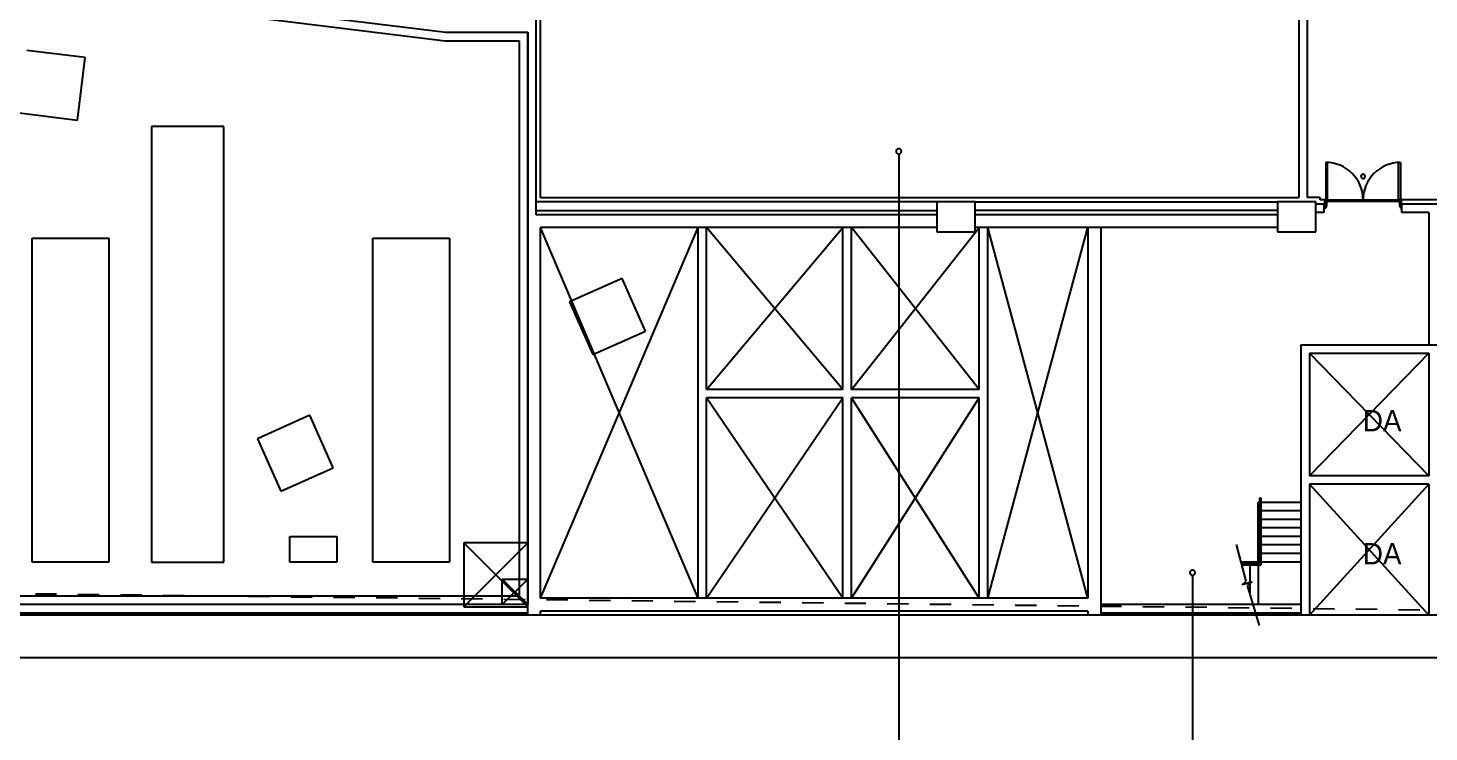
# Model space of a CAD drawing. Header units: millimetres. Extents: x -7718 to 421089, y 87466 to 341395.
# Drawn here: x 101672 to 134560, y 148122 to 164639 of the extents above; entities that cross this region are included whole.
import ezdxf
from ezdxf.enums import TextEntityAlignment as Align

# ---------------------------------------------------------------- set-up
doc = ezdxf.new("R2010")
doc.units = ezdxf.units.MM
doc.header["$LTSCALE"] = 200
doc.header["$MEASUREMENT"] = 0
doc.linetypes.add('HIDDEN', pattern=[2, 1, -1])
doc.layers.add('e-plan', color=9, linetype='CONTINUOUS')
doc.layers.add('e-room-box', color=7, linetype='CONTINUOUS')
doc.styles.add('kiahn', font='HY울릉도L.TTF')

msp = doc.modelspace()

# ---------------------------------------------------------------- linework, layer by layer
at = {"layer": 'e-plan'}
for p, q in [((113603, 160259), (113603, 171159)), ((113703, 160659), (113703, 170959)), ((131703, 168759), (131703, 160659)), ((131503, 168609), (131503, 160659)), ((104202, 165231), (111467, 164339)), ((104425, 165405), (111480, 164539)), ((104425, 165405), (111480, 164539)), ((111480, 164539), (113403, 164539)), ((111480, 164539), (113403, 164539)), ((113403, 150859), (113403, 164539)), ((113403, 164539), (113403, 151109)), ((103017, 163946), (101647, 164114)), ((111467, 164339), (113203, 164339)), ((113203, 164339), (113203, 151309)), ((102837, 162477), (103017, 163946)), ((101467, 162645), (102837, 162477)), ((106268, 162325), (104568, 162325)), ((104568, 162325), (104568, 152109)), ((106268, 152109), (106268, 162325)), ((132138, 161484), (132138, 160609)), ((132178, 161484), (132138, 161484)), ((132178, 160609), (132178, 161484)), ((133848, 160609), (133848, 161484)), ((133848, 161484), (133888, 161484)), ((133888, 161484), (133888, 160609)), ((113403, 150859), (113403, 160559)), ((123003, 160559), (113603, 160559)), ((113703, 160659), (131503, 160659)), ((123903, 160559), (123003, 160559)), ((123003, 160559), (123003, 159859)), ((123903, 160559), (131003, 160559)), ((123903, 159859), (123903, 160559)), ((131903, 160559), (131003, 160559)), ((131003, 160559), (131003, 159859)), ((132003, 160659), (131703, 160659)), ((131903, 159859), (131903, 160559)), ((132103, 160509), (131903, 160509)), ((132003, 160609), (132003, 160659)), ((132113, 160609), (132003, 160609)), ((132103, 160309), (132103, 160509)), ((132113, 160409), (132113, 160609)), ((132113, 160609), (132138, 160609)), ((132138, 160609), (133888, 160609)), ((132138, 160609), (132138, 160569)), ((132138, 160609), (132178, 160609)), ((132138, 160569), (132158, 160569)), ((133868, 160569), (132158, 160569)), ((132158, 160569), (132158, 160449)), ((133888, 160609), (133848, 160609)), ((133888, 160569), (133868, 160569)), ((133868, 160569), (133868, 160449)), ((133913, 160609), (133888, 160609)), ((133888, 160609), (133888, 160569)), ((139813, 160609), (133913, 160609)), ((133913, 160409), (133913, 160609)), ((139103, 160509), (133913, 160509)), ((133923, 160309), (133923, 160509)), ((113603, 160359), (123003, 160359)), ((123003, 160258), (113603, 160259)), ((131003, 160359), (123903, 160359)), ((131003, 160257), (123903, 160258)), ((132103, 160309), (131903, 160309)), ((132138, 160409), (132113, 160409)), ((132158, 160449), (132138, 160449)), ((132138, 160449), (132138, 160409)), ((133868, 160449), (133888, 160449)), ((133888, 160449), (133888, 160409)), ((133888, 160409), (133913, 160409)), ((134553, 160309), (133923, 160309)), ((134553, 160309), (134553, 157209)), ((134553, 160309), (134553, 157209)), ((113703, 151259), (113703, 159959)), ((123003, 159959), (113703, 159959)), ((113703, 151259), (117403, 159959)), ((117403, 151259), (113703, 159959)), ((117403, 151259), (117403, 159959)), ((117603, 156159), (117603, 159959)), ((117603, 156159), (120803, 159959)), ((120803, 156159), (117603, 159959)), ((120803, 156159), (120803, 159959)), ((121003, 156159), (121003, 159959)), ((121003, 156159), (124003, 159959)), ((124003, 156159), (121003, 159959)), ((123003, 159859), (123903, 159859)), ((131003, 159959), (123903, 159959)), ((124003, 156159), (124003, 159959)), ((124203, 151259), (124203, 159959)), ((124203, 151259), (126553, 159959)), ((126553, 151259), (124203, 159959)), ((126553, 159959), (126553, 151259)), ((126853, 159959), (126853, 150859)), ((131003, 159859), (131903, 159859)), ((101768, 159709), (103568, 159709)), ((101768, 152109), (101768, 159709)), ((103568, 159709), (103568, 152109)), ((109768, 159709), (111568, 159709)), ((109768, 152109), (109768, 159709)), ((111568, 159709), (111568, 152109)), ((115618, 158761), (114385, 158211)), ((116167, 157527), (115618, 158761)), ((114385, 158211), (114934, 156978)), ((114934, 156978), (116167, 157527)), ((131553, 157209), (131553, 150859)), ((131553, 157209), (134753, 157209)), ((131553, 157209), (131553, 150859)), ((131553, 157209), (134753, 157209)), ((131753, 157009), (131753, 154134)), ((131753, 157009), (134553, 157009)), ((131753, 157009), (134553, 154134)), ((134553, 157009), (131753, 154134)), ((131753, 157009), (131753, 154134)), ((131753, 157009), (134553, 157009)), ((131753, 157009), (134553, 154134)), ((134553, 157009), (131753, 154134)), ((134553, 157009), (134553, 154134)), ((134553, 157009), (134553, 154134)), ((120803, 156159), (117603, 156159)), ((120803, 155959), (117603, 155959)), ((117603, 151259), (117603, 155959)), ((117603, 151259), (120803, 155959)), ((120803, 151259), (117603, 155959)), ((120803, 151259), (120803, 155959)), ((124003, 156159), (121003, 156159)), ((124003, 155959), (121003, 155959)), ((121003, 151259), (121003, 155959)), ((121003, 151259), (124003, 155959)), ((124003, 151259), (121003, 155959)), ((124003, 151259), (124003, 155959)), ((108290, 155552), (107056, 155003)), ((108839, 154319), (108290, 155552)), ((107056, 155003), (107605, 153770)), ((107605, 153770), (108839, 154319)), ((134553, 154134), (131753, 154134)), ((134553, 154134), (131753, 154134)), ((131753, 153934), (131753, 150859)), ((134553, 153934), (131753, 153934)), ((134553, 153934), (131753, 150859)), ((131753, 153934), (134553, 150859)), ((131753, 153934), (131753, 150859)), ((134553, 153934), (131753, 153934)), ((134553, 153934), (131753, 150859)), ((131753, 153934), (134553, 150859)), ((134553, 153934), (134553, 150859)), ((134553, 153934), (134553, 150859)), ((130618, 153609), (130578, 153609)), ((130578, 153609), (130578, 152084)), ((130618, 153609), (130578, 153609)), ((130578, 153609), (130578, 152084)), ((130618, 152044), (130618, 153609)), ((130618, 152044), (130618, 153609)), ((130553, 152109), (130553, 153509)), ((131553, 153509), (130553, 153509)), ((130553, 152109), (130553, 153509)), ((131553, 153509), (130553, 153509)), ((131553, 153309), (130553, 153309)), ((131553, 153309), (130553, 153309)), ((131553, 153109), (130553, 153109)), ((131553, 153109), (130553, 153109)), ((130578, 152084), (130578, 153009)), ((130578, 152084), (130578, 153009)), ((130618, 152044), (130618, 153009)), ((130618, 152044), (130618, 153009)), ((107818, 152109), (107818, 152709)), ((107818, 152709), (108918, 152709)), ((108918, 152709), (108918, 152109)), ((131553, 152909), (130553, 152909)), ((130553, 152109), (130553, 152909)), ((131553, 152909), (130553, 152909)), ((131553, 152909), (130553, 152909)), ((130553, 152109), (130553, 152909)), ((131553, 152909), (130553, 152909)), ((131553, 152709), (130553, 152709)), ((131553, 152709), (130553, 152709)), ((113403, 151059), (111903, 152559)), ((111903, 151059), (113403, 152559)), ((113403, 152559), (111903, 152559)), ((111903, 152559), (111903, 151059)), ((113403, 151059), (113403, 152559)), ((130272, 151658), (130045, 152523)), ((130272, 151658), (130045, 152523)), ((131553, 152509), (130553, 152509)), ((131553, 152509), (130553, 152509)), ((131553, 152309), (130553, 152309)), ((131553, 152309), (130553, 152309)), ((103568, 152109), (101768, 152109)), ((104568, 152109), (106268, 152109)), ((108918, 152109), (107818, 152109)), ((111568, 152109), (109768, 152109)), ((131553, 152109), (130154, 152109)), ((131553, 152109), (130154, 152109)), ((130161, 152084), (130578, 152084)), ((130161, 152084), (130578, 152084)), ((130171, 152044), (130618, 152044)), ((130171, 152044), (130618, 152044)), ((130353, 152109), (130353, 151628)), ((130353, 152109), (130353, 151628)), ((130553, 152109), (130553, 151109)), ((130553, 152109), (130553, 151109)), ((112803, 151109), (113403, 151709)), ((113403, 151109), (112803, 151709)), ((112803, 151709), (113403, 151709)), ((112803, 151109), (112803, 151709)), ((113403, 151709), (113403, 151109)), ((130175, 151573), (130272, 151658)), ((130175, 151573), (130272, 151658)), ((130406, 151644), (130175, 151573)), ((130406, 151644), (130175, 151573)), ((130299, 151562), (130406, 151644)), ((130299, 151562), (130406, 151644)), ((113203, 151309), (77153, 151309)), ((130584, 150621), (130299, 151562)), ((130584, 150621), (130299, 151562)), ((130353, 151603), (130353, 151386)), ((130353, 151603), (130353, 151386)), ((113403, 151109), (76953, 151109)), ((113403, 151109), (76953, 151109)), ((111903, 151059), (113403, 151059)), ((113403, 151109), (112803, 151109)), ((126553, 151259), (113703, 151259)), ((113703, 150859), (113703, 150959)), ((126553, 150959), (113703, 150959)), ((126553, 150959), (126553, 150859)), ((131553, 151109), (126853, 151109)), ((131553, 151109), (128853, 151109)), ((193503, 150859), (76703, 150859)), ((113403, 150909), (76753, 150909)), ((131553, 150909), (126853, 150909)), ((131553, 150909), (128853, 150909)), ((192503, 149859), (75703, 149859))]:
    msp.add_line(p, q, dxfattribs=at)
at = {"layer": 'e-plan', "linetype": 'HIDDEN', "ltscale": 2.5}
msp.add_line((152341, 150775), (100950, 151368), dxfattribs=at)
at = {"layer": 'e-plan'}
for centre, radius, start, end in [((132138, 160609), 875, 359.9999, 90.0001), ((133888, 160609), 875, 90, 180.0002), ((133013, 161159), 50, 150, 330), ((133013, 161159), 50, 330, 150)]:
    msp.add_arc(centre, radius, start, end, dxfattribs=at)
at = {"layer": 'e-room-box'}
for p, q in [((122113, 161681), (122113, 143042)), ((129009, 151796), (129009, 142209))]:
    msp.add_line(p, q, dxfattribs=at)
for centre, start, end in [((122113, 161743), 90, 270), ((122113, 161743), 270, 90), ((129009, 151859), 90, 270), ((129009, 151859), 270, 90)]:
    msp.add_arc(centre, 62.5, start, end, dxfattribs=at)

# ---------------------------------------------------------------- texts
at = {"layer": 'e-plan', "style": 'kiahn'}
for p in [(133916, 155176), (133916, 155176), (133916, 152053), (133916, 152053)]:
    msp.add_text('DA', height=500, dxfattribs=at).set_placement(p, align=Align.RIGHT)

doc.saveas('drawing.dxf')
